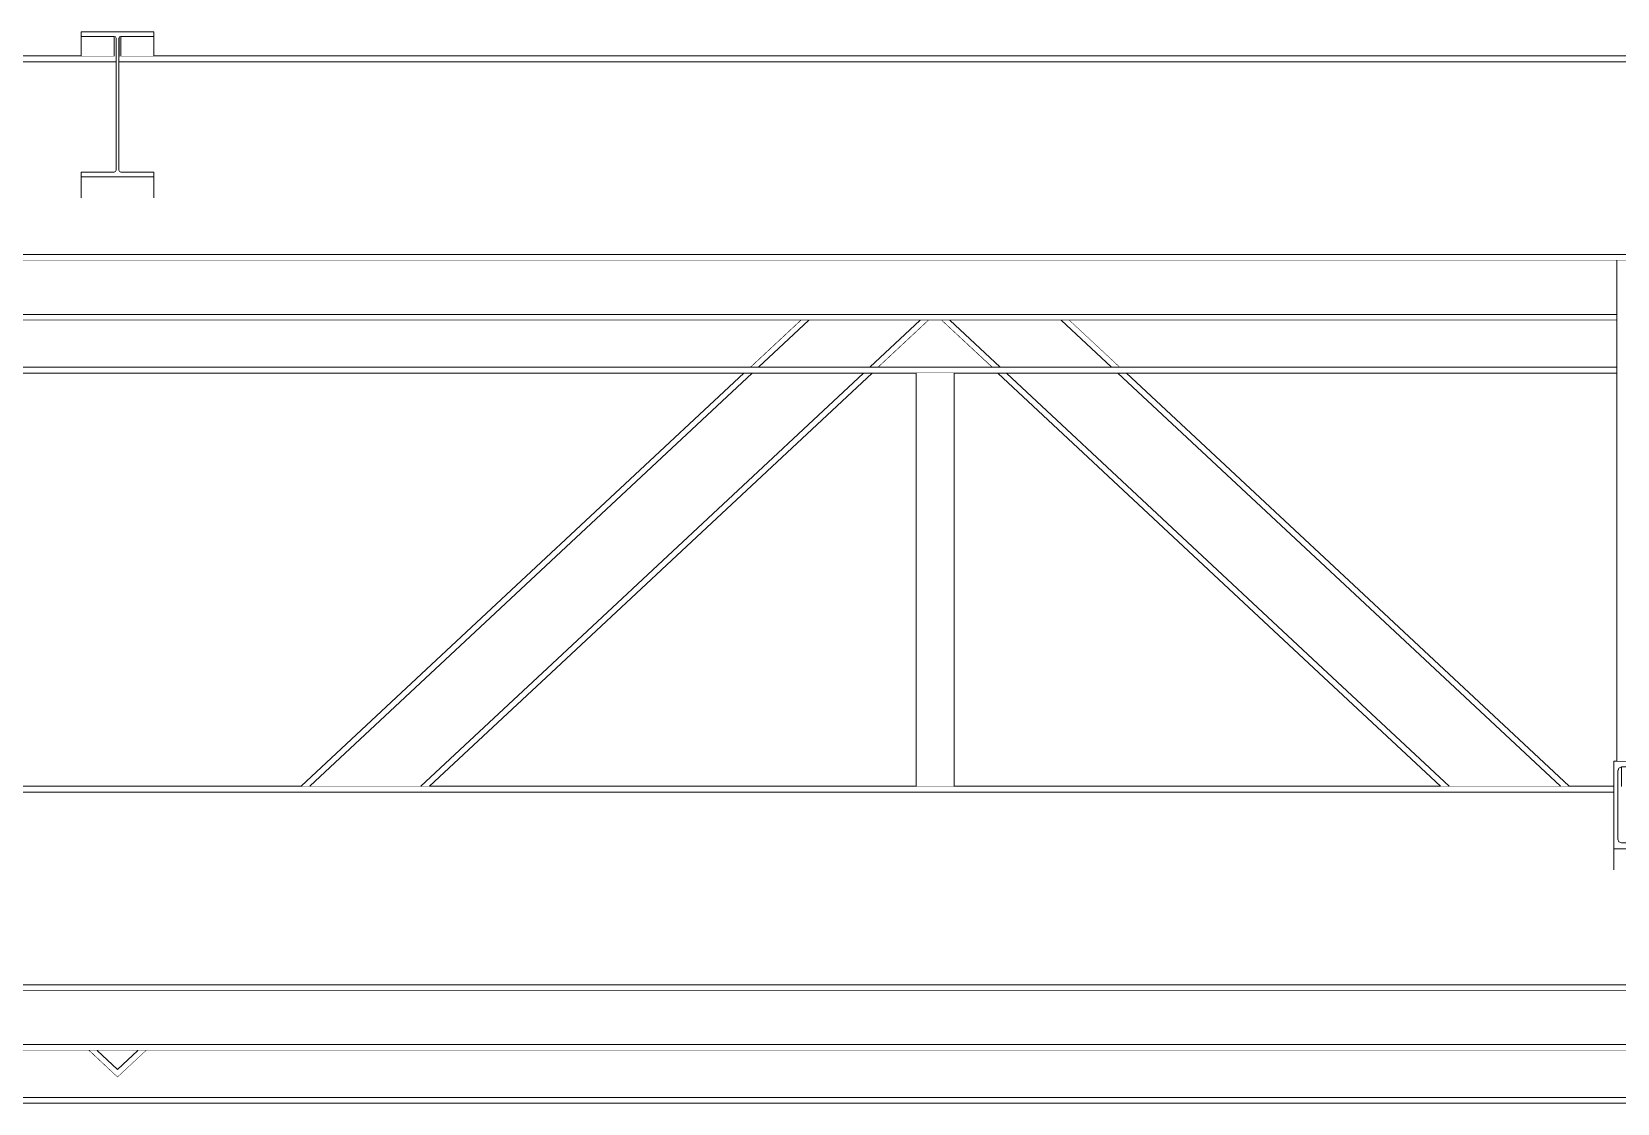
# Model space of a CAD drawing. Extents: x -3080 to 28500, y -1326 to 31609.
# Drawn here: x 4725.3 to 4996.8, y 28380.8 to 28564.2 of the extents above; entities that cross this region are included whole.
import ezdxf
from ezdxf.xclip import XClip

# ---------------------------------------------------------------- set-up
doc = ezdxf.new("R2010")
doc.units = 0
doc.header["$LTSCALE"] = 100
doc.header["$XCLIPFRAME"] = 2
doc.linetypes.add('188K-SM-07-F10-MECH-CR PIPE-Y2257103$0$X-S-FAB_SL ALL$0$Wipeout_Contour', pattern=[1, 0, -1])
for name, color, linetype in [('0-xref', 8, 'Continuous'), ('188K-SM-07-F10-MECH-CR PIPE-Y2257103$0$X-S-FAB_SL ALL$0$ASP_1', 1, 'Continuous'), ('188K-SM-07-F10-MECH-CR PIPE-Y2257103$0$X-S-FAB_SL ALL$0$Hattch', 7, 'Continuous'), ('188K-SM-07-F10-MECH-CR PIPE-Y2257103$0$X-S-FAB_SL ALL$0$S-TRUSS', 7, 'Continuous')]:
    doc.layers.add(name, color=color, linetype=linetype)

# ---------------------------------------------------------------- blocks, each defined once
blk = doc.blocks.new('188K-SM-07-F10-MECH-CR PIPE-Y2257103$0$X-S-FAB_SL ALL$0$剖面元素_943_3', base_point=(23061.26, -8263.06))
at = {"color": 254, "linetype": '188K-SM-07-F10-MECH-CR PIPE-Y2257103$0$X-S-FAB_SL ALL$0$Wipeout_Contour', "lineweight": 0, "ltscale": 226786.315575}
blk.add_wipeout([(27795.06, -6033.78), (27398.76, -6033.78), (27398.76, -6034.78), (27801.01, -6034.78), (27801.01, -6034.09), (27800.93, -6033.88), (27800.71, -6033.79), (27795.06, -6033.79)], dxfattribs=at).dxf.layer = '188K-SM-07-F10-MECH-CR PIPE-Y2257103$0$X-S-FAB_SL ALL$0$Hattch'
at = {"color": 254, "linetype": '188K-SM-07-F10-MECH-CR PIPE-Y2257103$0$X-S-FAB_SL ALL$0$Wipeout_Contour', "lineweight": 0, "ltscale": 227862.712859}
blk.add_wipeout([(27381.26, -6193.05), (27381.26, -6193.78), (28221.26, -6193.78), (28221.26, -6193.05), (28203.76, -6193.05), (28203.76, -6192.78), (27398.76, -6192.78), (27398.76, -6193.05)], dxfattribs=at).dxf.layer = '188K-SM-07-F10-MECH-CR PIPE-Y2257103$0$X-S-FAB_SL ALL$0$Hattch'
at = {"color": 254, "linetype": '188K-SM-07-F10-MECH-CR PIPE-Y2257103$0$X-S-FAB_SL ALL$0$Wipeout_Contour', "lineweight": 0, "ltscale": 228390.471298}
blk.add_wipeout([(27801.51, -6034.09), (27801.51, -6034.78), (28203.76, -6034.78), (28203.76, -6033.78), (27807.46, -6033.78), (27807.46, -6033.79), (27801.81, -6033.79), (27801.6, -6033.88)], dxfattribs=at).dxf.layer = '188K-SM-07-F10-MECH-CR PIPE-Y2257103$0$X-S-FAB_SL ALL$0$Hattch'
at = {"color": 254, "linetype": '188K-SM-07-F10-MECH-CR PIPE-Y2257103$0$X-S-FAB_SL ALL$0$Wipeout_Contour', "lineweight": 0, "ltscale": 911280.553171}
blk.add_wipeout([(27398.76, -6160.26), (27382.26, -6160.26), (27382.26, -6187.71), (27398.76, -6187.71), (27398.76, -6192.78), (28203.76, -6192.78), (28203.76, -6187.71), (28220.26, -6187.71), (28220.26, -6160.26), (28203.76, -6160.26), (28203.76, -6159.78), (28058.16, -6159.78), (28058.16, -6167.85), (28058.35, -6168.31), (28058.81, -6168.5), (28064.36, -6168.5), (28064.82, -6168.69), (28065.01, -6169.15), (28065.01, -6173.08), (28057.51, -6173.08), (28057.51, -6159.78), (27538.16, -6159.78), (27538.16, -6167.85), (27538.35, -6168.31), (27538.81, -6168.5), (27544.36, -6168.5), (27544.82, -6168.69), (27545.01, -6169.15), (27545.01, -6173.08), (27537.51, -6173.08), (27537.51, -6159.78), (27398.76, -6159.78)], dxfattribs=at).dxf.layer = '188K-SM-07-F10-MECH-CR PIPE-Y2257103$0$X-S-FAB_SL ALL$0$Hattch'
at = {"layer": '188K-SM-07-F10-MECH-CR PIPE-Y2257103$0$X-S-FAB_SL ALL$0$S-TRUSS', "color": 8, "lineweight": 0}
for p, q in [((27398.76, -6192.78), (28203.76, -6192.78)), ((27381.26, -6193.78), (28221.26, -6193.78))]:
    blk.add_line(p, q, dxfattribs=at)
at = {"color": 254, "linetype": '188K-SM-07-F10-MECH-CR PIPE-Y2257103$0$X-S-FAB_SL ALL$0$Wipeout_Contour', "lineweight": 0, "ltscale": 682850.42185}
blk.add_wipeout([(27382.26, -6035.28), (27382.26, -6062.73), (27398.76, -6062.73), (27398.76, -6067.78), (28203.76, -6067.78), (28203.76, -6062.73), (28220.26, -6062.73), (28220.26, -6035.28), (28203.76, -6035.28), (28203.76, -6034.78), (27801.51, -6034.78), (27801.51, -6053.35), (27801.6, -6053.56), (27801.81, -6053.65), (27807.46, -6053.65), (27807.46, -6058.04), (27795.06, -6058.04), (27795.06, -6053.65), (27800.71, -6053.65), (27800.93, -6053.56), (27801.01, -6053.35), (27801.01, -6034.78), (27398.76, -6034.78), (27398.76, -6035.28)], dxfattribs=at).dxf.layer = '188K-SM-07-F10-MECH-CR PIPE-Y2257103$0$X-S-FAB_SL ALL$0$Hattch'
at = {"color": 254, "linetype": '188K-SM-07-F10-MECH-CR PIPE-Y2257103$0$X-S-FAB_SL ALL$0$Wipeout_Contour', "lineweight": 0, "ltscale": 226777.183117}
blk.add_wipeout([(27538.16, -6159.78), (28057.51, -6159.78), (28057.51, -6158.78), (27544.51, -6158.78), (27544.36, -6158.84), (27538.81, -6158.84), (27538.35, -6159.03), (27538.16, -6159.49)], dxfattribs=at).dxf.layer = '188K-SM-07-F10-MECH-CR PIPE-Y2257103$0$X-S-FAB_SL ALL$0$Hattch'
at = {"layer": '188K-SM-07-F10-MECH-CR PIPE-Y2257103$0$X-S-FAB_SL ALL$0$S-TRUSS', "color": 8, "lineweight": 0}
for p, q in [((27795.06, -6033.78), (27398.76, -6033.78)), ((27801.01, -6034.78), (27398.76, -6034.78)), ((27800.71, -6033.78), (27795.06, -6033.78)), ((28203.76, -6034.78), (27801.51, -6034.78)), ((27807.46, -6033.78), (27801.81, -6033.78)), ((28203.76, -6033.78), (27807.46, -6033.78)), ((27538.16, -6159.78), (28057.51, -6159.78)), ((27544.51, -6158.78), (28057.51, -6158.78))]:
    blk.add_line(p, q, dxfattribs=at)
at = {"color": 254, "linetype": '188K-SM-07-F10-MECH-CR PIPE-Y2257103$0$X-S-FAB_SL ALL$0$Wipeout_Contour', "lineweight": 0, "ltscale": 227647.344889}
blk.add_wipeout([(27398.76, -6068.07), (27389.26, -6068.07), (27389.26, -6068.78), (28213.26, -6068.78), (28213.26, -6068.07), (28203.76, -6068.07), (28203.76, -6067.78), (27398.76, -6067.78)], dxfattribs=at).dxf.layer = '188K-SM-07-F10-MECH-CR PIPE-Y2257103$0$X-S-FAB_SL ALL$0$Hattch'
at = {"layer": '188K-SM-07-F10-MECH-CR PIPE-Y2257103$0$X-S-FAB_SL ALL$0$S-TRUSS', "color": 8, "lineweight": 0}
for p, q in [((28203.76, -6067.78), (27398.76, -6067.78)), ((28069.84, -6068.78), (27532.69, -6068.78))]:
    blk.add_line(p, q, dxfattribs=at)
blk = doc.blocks.new('188K-SM-07-F10-MECH-CR PIPE-Y2257103$0$X-S-FAB_SL ALL$0$剖面元素_946_3', base_point=(23061.26, -8263.06))
at = {"color": 254, "linetype": '188K-SM-07-F10-MECH-CR PIPE-Y2257103$0$X-S-FAB_SL ALL$0$Wipeout_Contour', "lineweight": 0, "ltscale": 113827.907169}
blk.add_wipeout([(27544.51, -6078.02), (28058.01, -6078.02), (28058.01, -6068.78), (27544.51, -6068.78)], dxfattribs=at).dxf.layer = '188K-SM-07-F10-MECH-CR PIPE-Y2257103$0$X-S-FAB_SL ALL$0$Hattch'
at = {"color": 254, "linetype": '188K-SM-07-F10-MECH-CR PIPE-Y2257103$0$X-S-FAB_SL ALL$0$Wipeout_Contour', "lineweight": 0, "ltscale": 227880.260815}
blk.add_wipeout([(27381.26, -6204.02), (28221.26, -6204.02), (28221.26, -6203.12), (28203.76, -6203.12), (28203.76, -6203.02), (27398.76, -6203.02), (27398.76, -6203.12), (27381.26, -6203.12)], dxfattribs=at).dxf.layer = '188K-SM-07-F10-MECH-CR PIPE-Y2257103$0$X-S-FAB_SL ALL$0$Hattch'
at = {"color": 254, "linetype": '188K-SM-07-F10-MECH-CR PIPE-Y2257103$0$X-S-FAB_SL ALL$0$Wipeout_Contour', "lineweight": 0, "ltscale": 113832.278253}
blk.add_wipeout([(27544.51, -6078.02), (27544.51, -6079.02), (28058.01, -6079.02), (28058.01, -6078.02)], dxfattribs=at).dxf.layer = '188K-SM-07-F10-MECH-CR PIPE-Y2257103$0$X-S-FAB_SL ALL$0$Hattch'
at = {"color": 254, "linetype": '188K-SM-07-F10-MECH-CR PIPE-Y2257103$0$X-S-FAB_SL ALL$0$Wipeout_Contour', "lineweight": 0, "ltscale": 113935.996466}
blk.add_wipeout([(27398.76, -6193.78), (27398.76, -6203.02), (28203.76, -6203.02), (28203.76, -6193.78)], dxfattribs=at).dxf.layer = '188K-SM-07-F10-MECH-CR PIPE-Y2257103$0$X-S-FAB_SL ALL$0$Hattch'
at = {"layer": '188K-SM-07-F10-MECH-CR PIPE-Y2257103$0$X-S-FAB_SL ALL$0$S-TRUSS', "color": 8, "lineweight": 0}
for p, q in [((28058.01, -6078.02), (27544.51, -6078.02)), ((28058.01, -6079.02), (27544.51, -6079.02)), ((27381.26, -6204.02), (28221.26, -6204.02)), ((27398.76, -6203.02), (28203.76, -6203.02))]:
    blk.add_line(p, q, dxfattribs=at)
blk = doc.blocks.new('188K-SM-07-F10-MECH-CR PIPE-Y2257103$0$X-S-FAB_SL ALL$0$剖面元素_1517_3', base_point=(23061.26, -8263.06))
at = {"color": 254, "linetype": '188K-SM-07-F10-MECH-CR PIPE-Y2257103$0$X-S-FAB_SL ALL$0$Wipeout_Contour', "lineweight": 0, "ltscale": 113793.874815}
blk.add_wipeout([(27801.6, -6030.53), (27801.51, -6030.74), (27801.51, -6034.09), (27801.6, -6033.88)], dxfattribs=at).dxf.layer = '188K-SM-07-F10-MECH-CR PIPE-Y2257103$0$X-S-FAB_SL ALL$0$Hattch'
at = {"color": 254, "linetype": '188K-SM-07-F10-MECH-CR PIPE-Y2257103$0$X-S-FAB_SL ALL$0$Wipeout_Contour', "lineweight": 0, "ltscale": 113813.068233}
blk.add_wipeout([(27795.06, -6054.45), (27795.06, -6058.04), (27807.46, -6058.04), (27807.46, -6054.45)], dxfattribs=at).dxf.layer = '188K-SM-07-F10-MECH-CR PIPE-Y2257103$0$X-S-FAB_SL ALL$0$Hattch'
at = {"layer": '188K-SM-07-F10-MECH-CR PIPE-Y2257103$0$X-S-FAB_SL ALL$0$S-TRUSS', "color": 2, "lineweight": 0}
for p, q in [((27795.06, -6053.65), (27795.06, -6054.45)), ((27807.46, -6054.45), (27795.06, -6054.45)), ((27807.46, -6053.65), (27807.46, -6054.45))]:
    blk.add_line(p, q, dxfattribs=at)
at = {"layer": '188K-SM-07-F10-MECH-CR PIPE-Y2257103$0$X-S-FAB_SL ALL$0$S-TRUSS', "color": 8, "lineweight": 0}
for p, q in [((27795.06, -6054.45), (27795.06, -6058.04)), ((27807.46, -6054.45), (27807.46, -6058.04))]:
    blk.add_line(p, q, dxfattribs=at)
at = {"layer": '188K-SM-07-F10-MECH-CR PIPE-Y2257103$0$X-S-FAB_SL ALL$0$S-TRUSS', "color": 2, "lineweight": 0, "flags": 128}
for points in [[(27800.93, -6053.56), (27800.71, -6053.65), (27795.06, -6053.65)], [(27801.6, -6053.56), (27801.81, -6053.65), (27807.46, -6053.65)]]:
    blk.add_lwpolyline(points, dxfattribs=at)
at = {"color": 254, "linetype": '188K-SM-07-F10-MECH-CR PIPE-Y2257103$0$X-S-FAB_SL ALL$0$Wipeout_Contour', "lineweight": 0, "ltscale": 113794.333855}
blk.add_wipeout([(27801.6, -6033.88), (27801.81, -6033.79), (27801.81, -6030.44), (27801.6, -6030.53)], dxfattribs=at).dxf.layer = '188K-SM-07-F10-MECH-CR PIPE-Y2257103$0$X-S-FAB_SL ALL$0$Hattch'
at = {"color": 254, "linetype": '188K-SM-07-F10-MECH-CR PIPE-Y2257103$0$X-S-FAB_SL ALL$0$Wipeout_Contour', "lineweight": 0, "ltscale": 113805.754348}
blk.add_wipeout([(27801.81, -6033.79), (27807.46, -6033.79), (27807.46, -6030.44), (27801.81, -6030.44)], dxfattribs=at).dxf.layer = '188K-SM-07-F10-MECH-CR PIPE-Y2257103$0$X-S-FAB_SL ALL$0$Hattch'
at = {"layer": '188K-SM-07-F10-MECH-CR PIPE-Y2257103$0$X-S-FAB_SL ALL$0$S-TRUSS', "color": 2, "lineweight": 0}
blk.add_line((27807.46, -6029.64), (27807.46, -6030.44), dxfattribs=at)
at = {"layer": '188K-SM-07-F10-MECH-CR PIPE-Y2257103$0$X-S-FAB_SL ALL$0$S-TRUSS', "color": 8, "lineweight": 0}
blk.add_line((27807.46, -6030.44), (27807.46, -6033.79), dxfattribs=at)
at = {"color": 254, "linetype": '188K-SM-07-F10-MECH-CR PIPE-Y2257103$0$X-S-FAB_SL ALL$0$Wipeout_Contour', "lineweight": 0, "ltscale": 113779.368295}
blk.add_wipeout([(27795.06, -6030.44), (27795.06, -6033.79), (27800.71, -6033.79), (27800.71, -6030.44)], dxfattribs=at).dxf.layer = '188K-SM-07-F10-MECH-CR PIPE-Y2257103$0$X-S-FAB_SL ALL$0$Hattch'
at = {"layer": '188K-SM-07-F10-MECH-CR PIPE-Y2257103$0$X-S-FAB_SL ALL$0$S-TRUSS', "color": 2, "lineweight": 0}
blk.add_line((27795.06, -6029.64), (27795.06, -6030.44), dxfattribs=at)
at = {"layer": '188K-SM-07-F10-MECH-CR PIPE-Y2257103$0$X-S-FAB_SL ALL$0$S-TRUSS', "color": 8, "lineweight": 0}
blk.add_line((27795.06, -6030.44), (27795.06, -6033.79), dxfattribs=at)
at = {"color": 254, "linetype": '188K-SM-07-F10-MECH-CR PIPE-Y2257103$0$X-S-FAB_SL ALL$0$Wipeout_Contour', "lineweight": 0, "ltscale": 113790.863191}
blk.add_wipeout([(27800.71, -6030.44), (27800.71, -6033.79), (27800.93, -6033.88), (27800.93, -6030.53)], dxfattribs=at).dxf.layer = '188K-SM-07-F10-MECH-CR PIPE-Y2257103$0$X-S-FAB_SL ALL$0$Hattch'
at = {"color": 254, "linetype": '188K-SM-07-F10-MECH-CR PIPE-Y2257103$0$X-S-FAB_SL ALL$0$Wipeout_Contour', "lineweight": 0, "ltscale": 113791.576784}
blk.add_wipeout([(27801.01, -6030.74), (27800.93, -6030.53), (27800.93, -6033.88), (27801.01, -6034.09)], dxfattribs=at).dxf.layer = '188K-SM-07-F10-MECH-CR PIPE-Y2257103$0$X-S-FAB_SL ALL$0$Hattch'
at = {"layer": '188K-SM-07-F10-MECH-CR PIPE-Y2257103$0$X-S-FAB_SL ALL$0$S-TRUSS', "color": 2, "lineweight": 0}
blk.add_line((27807.46, -6029.64), (27795.06, -6029.64), dxfattribs=at)
at = {"layer": '188K-SM-07-F10-MECH-CR PIPE-Y2257103$0$X-S-FAB_SL ALL$0$S-TRUSS', "color": 8, "lineweight": 0}
for p, q in [((27800.71, -6030.44), (27800.71, -6033.79)), ((27801.81, -6030.44), (27801.81, -6033.79))]:
    blk.add_line(p, q, dxfattribs=at)
at = {"layer": '188K-SM-07-F10-MECH-CR PIPE-Y2257103$0$X-S-FAB_SL ALL$0$S-TRUSS', "color": 2, "lineweight": 0, "flags": 128}
for points in [[(27800.93, -6030.53), (27800.71, -6030.44), (27795.06, -6030.44)], [(27807.46, -6030.44), (27801.81, -6030.44), (27801.6, -6030.53)], [(27800.93, -6030.53), (27801.01, -6030.74), (27801.01, -6053.35), (27800.93, -6053.56)], [(27801.6, -6030.53), (27801.51, -6030.74), (27801.51, -6053.35), (27801.6, -6053.56)]]:
    blk.add_lwpolyline(points, dxfattribs=at)
blk = doc.blocks.new('188K-SM-07-F10-MECH-CR PIPE-Y2257103$0$X-S-FAB_SL ALL$0$剖面元素_1536_3', base_point=(23061.26, -8263.06))
at = {"color": 254, "linetype": '188K-SM-07-F10-MECH-CR PIPE-Y2257103$0$X-S-FAB_SL ALL$0$Wipeout_Contour', "lineweight": 0, "ltscale": 114929.387835}
blk.add_wipeout([(28065.01, -6154.84), (28064.82, -6155.3), (28064.82, -6158.78), (28065.01, -6158.78)], dxfattribs=at).dxf.layer = '188K-SM-07-F10-MECH-CR PIPE-Y2257103$0$X-S-FAB_SL ALL$0$Hattch'
at = {"color": 254, "linetype": '188K-SM-07-F10-MECH-CR PIPE-Y2257103$0$X-S-FAB_SL ALL$0$Wipeout_Contour', "lineweight": 0, "ltscale": 114904.90051}
blk.add_wipeout([(28058.35, -6159.03), (28058.81, -6158.84), (28058.81, -6155.49), (28058.35, -6155.68)], dxfattribs=at).dxf.layer = '188K-SM-07-F10-MECH-CR PIPE-Y2257103$0$X-S-FAB_SL ALL$0$Hattch'
at = {"color": 254, "linetype": '188K-SM-07-F10-MECH-CR PIPE-Y2257103$0$X-S-FAB_SL ALL$0$Wipeout_Contour', "lineweight": 0, "ltscale": 114927.412189}
blk.add_wipeout([(28057.51, -6173.08), (28065.01, -6173.08), (28065.01, -6169.5), (28057.51, -6169.5)], dxfattribs=at).dxf.layer = '188K-SM-07-F10-MECH-CR PIPE-Y2257103$0$X-S-FAB_SL ALL$0$Hattch'
at = {"layer": '188K-SM-07-F10-MECH-CR PIPE-Y2257103$0$X-S-FAB_SL ALL$0$S-TRUSS', "color": 8, "lineweight": 0}
for p, q in [((28057.51, -6169.5), (28057.51, -6173.08)), ((28065.01, -6169.5), (28065.01, -6173.08))]:
    blk.add_line(p, q, dxfattribs=at)
at = {"layer": '188K-SM-07-F10-MECH-CR PIPE-Y2257103$0$X-S-FAB_SL ALL$0$S-TRUSS', "color": 2, "lineweight": 0}
blk.add_line((28065.01, -6169.5), (28057.51, -6169.5), dxfattribs=at)
at = {"layer": '188K-SM-07-F10-MECH-CR PIPE-Y2257103$0$X-S-FAB_SL ALL$0$S-TRUSS', "color": 2, "lineweight": 0, "flags": 128}
for points in [[(28058.35, -6168.31), (28058.81, -6168.5), (28064.36, -6168.5), (28064.82, -6168.69)], [(28064.82, -6168.69), (28065.01, -6169.15), (28065.01, -6169.5)]]:
    blk.add_lwpolyline(points, dxfattribs=at)
at = {"color": 254, "linetype": '188K-SM-07-F10-MECH-CR PIPE-Y2257103$0$X-S-FAB_SL ALL$0$Wipeout_Contour', "lineweight": 0, "ltscale": 143660.875349}
blk.add_wipeout([(28064.36, -6155.49), (28064.36, -6158.84), (28064.51, -6158.78), (28064.82, -6158.78), (28064.82, -6155.3)], dxfattribs=at).dxf.layer = '188K-SM-07-F10-MECH-CR PIPE-Y2257103$0$X-S-FAB_SL ALL$0$Hattch'
at = {"color": 254, "linetype": '188K-SM-07-F10-MECH-CR PIPE-Y2257103$0$X-S-FAB_SL ALL$0$Wipeout_Contour', "lineweight": 0, "ltscale": 114903.909538}
blk.add_wipeout([(28058.16, -6156.14), (28058.16, -6159.49), (28058.35, -6159.03), (28058.35, -6155.68)], dxfattribs=at).dxf.layer = '188K-SM-07-F10-MECH-CR PIPE-Y2257103$0$X-S-FAB_SL ALL$0$Hattch'
at = {"color": 254, "linetype": '188K-SM-07-F10-MECH-CR PIPE-Y2257103$0$X-S-FAB_SL ALL$0$Wipeout_Contour', "lineweight": 0, "ltscale": 114916.558844}
blk.add_wipeout([(28058.81, -6158.84), (28064.36, -6158.84), (28064.36, -6155.49), (28058.81, -6155.49)], dxfattribs=at).dxf.layer = '188K-SM-07-F10-MECH-CR PIPE-Y2257103$0$X-S-FAB_SL ALL$0$Hattch'
at = {"layer": '188K-SM-07-F10-MECH-CR PIPE-Y2257103$0$X-S-FAB_SL ALL$0$S-TRUSS', "color": 2, "lineweight": 0}
for p, q in [((28057.51, -6154.49), (28057.51, -6169.5)), ((28065.01, -6154.49), (28057.51, -6154.49))]:
    blk.add_line(p, q, dxfattribs=at)
at = {"layer": '188K-SM-07-F10-MECH-CR PIPE-Y2257103$0$X-S-FAB_SL ALL$0$S-TRUSS', "color": 8, "lineweight": 0}
for p, q in [((28065.01, -6154.84), (28065.01, -6158.78)), ((28058.81, -6155.49), (28058.81, -6158.84)), ((28064.36, -6155.49), (28064.36, -6158.84))]:
    blk.add_line(p, q, dxfattribs=at)
at = {"layer": '188K-SM-07-F10-MECH-CR PIPE-Y2257103$0$X-S-FAB_SL ALL$0$S-TRUSS', "color": 2, "lineweight": 0, "flags": 128}
for points in [[(28064.82, -6155.3), (28064.36, -6155.49), (28058.81, -6155.49), (28058.35, -6155.68)], [(28065.01, -6154.49), (28065.01, -6154.84), (28064.82, -6155.3)], [(28058.35, -6155.68), (28058.16, -6156.14), (28058.16, -6167.85), (28058.35, -6168.31)]]:
    blk.add_lwpolyline(points, dxfattribs=at)
blk = doc.blocks.new('188K-SM-07-F10-MECH-CR PIPE-Y2257103$0$X-S-FAB_SL ALL$0$剖面元素_1714_3', base_point=(23061.26, -8263.06))
at = {"color": 254, "linetype": '188K-SM-07-F10-MECH-CR PIPE-Y2257103$0$X-S-FAB_SL ALL$0$Wipeout_Contour', "lineweight": 0, "ltscale": 114487.168799}
blk.add_wipeout([(27962.86, -6079.02), (27971.48, -6087.06), (27972.95, -6087.06), (27964.32, -6079.02)], dxfattribs=at).dxf.layer = '188K-SM-07-F10-MECH-CR PIPE-Y2257103$0$X-S-FAB_SL ALL$0$Hattch'
at = {"color": 254, "linetype": '188K-SM-07-F10-MECH-CR PIPE-Y2257103$0$X-S-FAB_SL ALL$0$Wipeout_Contour', "lineweight": 0, "ltscale": 114195.725096}
blk.add_wipeout([(27908.51, -6088.06), (27866.15, -6127.58), (27866.83, -6128.31), (27909.97, -6088.06)], dxfattribs=at).dxf.layer = '188K-SM-07-F10-MECH-CR PIPE-Y2257103$0$X-S-FAB_SL ALL$0$Hattch'
at = {"color": 254, "linetype": '188K-SM-07-F10-MECH-CR PIPE-Y2257103$0$X-S-FAB_SL ALL$0$Wipeout_Contour', "lineweight": 0, "ltscale": 85455.852501}
blk.add_wipeout([(27797.8, -6204.02), (27801.26, -6207.25), (27804.73, -6204.02)], dxfattribs=at).dxf.layer = '188K-SM-07-F10-MECH-CR PIPE-Y2257103$0$X-S-FAB_SL ALL$0$Hattch'
at = {"color": 254, "linetype": '188K-SM-07-F10-MECH-CR PIPE-Y2257103$0$X-S-FAB_SL ALL$0$Wipeout_Contour', "lineweight": 0, "ltscale": 114278.932963}
blk.add_wipeout([(27918.2, -6079.02), (27909.58, -6087.06), (27911.05, -6087.06), (27919.67, -6079.02)], dxfattribs=at).dxf.layer = '188K-SM-07-F10-MECH-CR PIPE-Y2257103$0$X-S-FAB_SL ALL$0$Hattch'
at = {"color": 254, "linetype": '188K-SM-07-F10-MECH-CR PIPE-Y2257103$0$X-S-FAB_SL ALL$0$Wipeout_Contour', "lineweight": 0, "ltscale": 114613.001858}
blk.add_wipeout([(27972.55, -6088.06), (28015.7, -6128.31), (28016.38, -6127.58), (27974.02, -6088.06)], dxfattribs=at).dxf.layer = '188K-SM-07-F10-MECH-CR PIPE-Y2257103$0$X-S-FAB_SL ALL$0$Hattch'
at = {"color": 254, "linetype": '188K-SM-07-F10-MECH-CR PIPE-Y2257103$0$X-S-FAB_SL ALL$0$Wipeout_Contour', "lineweight": 0, "ltscale": 170911.938233}
blk.add_wipeout([(27796.33, -6204.02), (27801.26, -6208.62), (27806.2, -6204.02), (27804.73, -6204.02), (27801.26, -6207.25), (27797.8, -6204.02)], dxfattribs=at).dxf.layer = '188K-SM-07-F10-MECH-CR PIPE-Y2257103$0$X-S-FAB_SL ALL$0$Hattch'
at = {"layer": '188K-SM-07-F10-MECH-CR PIPE-Y2257103$0$X-S-FAB_SL ALL$0$S-TRUSS', "color": 8, "lineweight": 0}
for p, q in [((27801.26, -6208.62), (27796.33, -6204.02)), ((27801.26, -6207.25), (27797.8, -6204.02)), ((27804.73, -6204.02), (27801.26, -6207.25)), ((27806.2, -6204.02), (27801.26, -6208.62))]:
    blk.add_line(p, q, dxfattribs=at)
at = {"color": 254, "linetype": '188K-SM-07-F10-MECH-CR PIPE-Y2257103$0$X-S-FAB_SL ALL$0$Wipeout_Contour', "lineweight": 0, "ltscale": 114447.059545}
blk.add_wipeout([(27962.86, -6079.02), (27943.8, -6079.02), (27952.42, -6087.06), (27971.48, -6087.06)], dxfattribs=at).dxf.layer = '188K-SM-07-F10-MECH-CR PIPE-Y2257103$0$X-S-FAB_SL ALL$0$Hattch'
at = {"color": 254, "linetype": '188K-SM-07-F10-MECH-CR PIPE-Y2257103$0$X-S-FAB_SL ALL$0$Wipeout_Contour', "lineweight": 0, "ltscale": 114227.410221}
blk.add_wipeout([(27866.83, -6128.31), (27875.7, -6137.82), (27929.03, -6088.06), (27909.97, -6088.06)], dxfattribs=at).dxf.layer = '188K-SM-07-F10-MECH-CR PIPE-Y2257103$0$X-S-FAB_SL ALL$0$Hattch'
at = {"color": 254, "linetype": '188K-SM-07-F10-MECH-CR PIPE-Y2257103$0$X-S-FAB_SL ALL$0$Wipeout_Contour', "lineweight": 0, "ltscale": 114319.040327}
blk.add_wipeout([(27919.67, -6079.02), (27911.05, -6087.06), (27930.1, -6087.06), (27938.73, -6079.02)], dxfattribs=at).dxf.layer = '188K-SM-07-F10-MECH-CR PIPE-Y2257103$0$X-S-FAB_SL ALL$0$Hattch'
at = {"color": 254, "linetype": '188K-SM-07-F10-MECH-CR PIPE-Y2257103$0$X-S-FAB_SL ALL$0$Wipeout_Contour', "lineweight": 0, "ltscale": 114585.628963}
blk.add_wipeout([(27972.55, -6088.06), (27953.5, -6088.06), (28006.83, -6137.82), (28015.7, -6128.31)], dxfattribs=at).dxf.layer = '188K-SM-07-F10-MECH-CR PIPE-Y2257103$0$X-S-FAB_SL ALL$0$Hattch'
at = {"color": 254, "linetype": '188K-SM-07-F10-MECH-CR PIPE-Y2257103$0$X-S-FAB_SL ALL$0$Wipeout_Contour', "lineweight": 0, "ltscale": 114077.9621}
blk.add_wipeout([(27832.7, -6158.78), (27834.17, -6158.78), (27866.83, -6128.31), (27866.15, -6127.58)], dxfattribs=at).dxf.layer = '188K-SM-07-F10-MECH-CR PIPE-Y2257103$0$X-S-FAB_SL ALL$0$Hattch'
at = {"color": 254, "linetype": '188K-SM-07-F10-MECH-CR PIPE-Y2257103$0$X-S-FAB_SL ALL$0$Wipeout_Contour', "lineweight": 0, "ltscale": 114406.950123}
blk.add_wipeout([(27943.8, -6079.02), (27942.33, -6079.02), (27950.96, -6087.06), (27952.42, -6087.06)], dxfattribs=at).dxf.layer = '188K-SM-07-F10-MECH-CR PIPE-Y2257103$0$X-S-FAB_SL ALL$0$Hattch'
at = {"color": 254, "linetype": '188K-SM-07-F10-MECH-CR PIPE-Y2257103$0$X-S-FAB_SL ALL$0$Wipeout_Contour', "lineweight": 0, "ltscale": 114258.881308}
blk.add_wipeout([(27929.03, -6088.06), (27875.7, -6137.82), (27876.38, -6138.55), (27930.5, -6088.06)], dxfattribs=at).dxf.layer = '188K-SM-07-F10-MECH-CR PIPE-Y2257103$0$X-S-FAB_SL ALL$0$Hattch'
at = {"color": 254, "linetype": '188K-SM-07-F10-MECH-CR PIPE-Y2257103$0$X-S-FAB_SL ALL$0$Wipeout_Contour', "lineweight": 0, "ltscale": 114791.37112}
blk.add_wipeout([(28016.38, -6127.58), (28015.7, -6128.31), (28048.36, -6158.78), (28049.83, -6158.78)], dxfattribs=at).dxf.layer = '188K-SM-07-F10-MECH-CR PIPE-Y2257103$0$X-S-FAB_SL ALL$0$Hattch'
at = {"layer": '188K-SM-07-F10-MECH-CR PIPE-Y2257103$0$X-S-FAB_SL ALL$0$S-TRUSS', "color": 8, "lineweight": 0}
for p, q in [((27918.2, -6079.02), (27909.58, -6087.06)), ((27919.67, -6079.02), (27911.05, -6087.06))]:
    blk.add_line(p, q, dxfattribs=at)
at = {"color": 254, "linetype": '188K-SM-07-F10-MECH-CR PIPE-Y2257103$0$X-S-FAB_SL ALL$0$Wipeout_Contour', "lineweight": 0, "ltscale": 114359.147413}
blk.add_wipeout([(27938.73, -6079.02), (27930.1, -6087.06), (27931.57, -6087.06), (27940.19, -6079.02)], dxfattribs=at).dxf.layer = '188K-SM-07-F10-MECH-CR PIPE-Y2257103$0$X-S-FAB_SL ALL$0$Hattch'
at = {"color": 254, "linetype": '188K-SM-07-F10-MECH-CR PIPE-Y2257103$0$X-S-FAB_SL ALL$0$Wipeout_Contour', "lineweight": 0, "ltscale": 114558.61935}
blk.add_wipeout([(27952.03, -6088.06), (28006.15, -6138.55), (28006.83, -6137.82), (27953.5, -6088.06)], dxfattribs=at).dxf.layer = '188K-SM-07-F10-MECH-CR PIPE-Y2257103$0$X-S-FAB_SL ALL$0$Hattch'
at = {"color": 254, "linetype": '188K-SM-07-F10-MECH-CR PIPE-Y2257103$0$X-S-FAB_SL ALL$0$Wipeout_Contour', "lineweight": 0, "ltscale": 114109.373446}
blk.add_wipeout([(27866.83, -6128.31), (27834.17, -6158.78), (27853.22, -6158.78), (27875.7, -6137.82)], dxfattribs=at).dxf.layer = '188K-SM-07-F10-MECH-CR PIPE-Y2257103$0$X-S-FAB_SL ALL$0$Hattch'
at = {"layer": '188K-SM-07-F10-MECH-CR PIPE-Y2257103$0$X-S-FAB_SL ALL$0$S-TRUSS', "color": 8, "lineweight": 0}
for p, q in [((27938.73, -6079.02), (27930.1, -6087.06)), ((27940.19, -6079.02), (27931.57, -6087.06)), ((27950.96, -6087.06), (27942.33, -6079.02)), ((27952.42, -6087.06), (27943.8, -6079.02)), ((27971.48, -6087.06), (27962.86, -6079.02)), ((27972.95, -6087.06), (27964.32, -6079.02)), ((27908.51, -6088.06), (27866.15, -6127.58)), ((27909.97, -6088.06), (27866.83, -6128.31))]:
    blk.add_line(p, q, dxfattribs=at)
at = {"color": 254, "linetype": '188K-SM-07-F10-MECH-CR PIPE-Y2257103$0$X-S-FAB_SL ALL$0$Wipeout_Contour', "lineweight": 0, "ltscale": 114764.46481}
blk.add_wipeout([(28006.83, -6137.82), (28029.3, -6158.78), (28048.36, -6158.78), (28015.7, -6128.31)], dxfattribs=at).dxf.layer = '188K-SM-07-F10-MECH-CR PIPE-Y2257103$0$X-S-FAB_SL ALL$0$Hattch'
at = {"color": 254, "linetype": '188K-SM-07-F10-MECH-CR PIPE-Y2257103$0$X-S-FAB_SL ALL$0$Wipeout_Contour', "lineweight": 0, "ltscale": 114141.086504}
blk.add_wipeout([(27875.7, -6137.82), (27853.22, -6158.78), (27854.69, -6158.78), (27876.38, -6138.55)], dxfattribs=at).dxf.layer = '188K-SM-07-F10-MECH-CR PIPE-Y2257103$0$X-S-FAB_SL ALL$0$Hattch'
at = {"layer": '188K-SM-07-F10-MECH-CR PIPE-Y2257103$0$X-S-FAB_SL ALL$0$S-TRUSS', "color": 8, "lineweight": 0}
for p, q in [((27929.03, -6088.06), (27875.7, -6137.82)), ((27930.5, -6088.06), (27876.38, -6138.55)), ((28015.7, -6128.31), (27972.55, -6088.06)), ((28016.38, -6127.58), (27974.02, -6088.06)), ((27866.15, -6127.58), (27832.7, -6158.78)), ((27866.83, -6128.31), (27834.17, -6158.78)), ((27875.7, -6137.82), (27853.22, -6158.78)), ((27876.38, -6138.55), (27854.69, -6158.78))]:
    blk.add_line(p, q, dxfattribs=at)
at = {"color": 254, "linetype": '188K-SM-07-F10-MECH-CR PIPE-Y2257103$0$X-S-FAB_SL ALL$0$Wipeout_Contour', "lineweight": 0, "ltscale": 114737.013626}
blk.add_wipeout([(28006.15, -6138.55), (28027.84, -6158.78), (28029.3, -6158.78), (28006.83, -6137.82)], dxfattribs=at).dxf.layer = '188K-SM-07-F10-MECH-CR PIPE-Y2257103$0$X-S-FAB_SL ALL$0$Hattch'
at = {"layer": '188K-SM-07-F10-MECH-CR PIPE-Y2257103$0$X-S-FAB_SL ALL$0$S-TRUSS', "color": 8, "lineweight": 0}
for p, q in [((28006.15, -6138.55), (27952.03, -6088.06)), ((28006.83, -6137.82), (27953.5, -6088.06)), ((28049.83, -6158.78), (28016.38, -6127.58)), ((28048.36, -6158.78), (28015.7, -6128.31)), ((28027.84, -6158.78), (28006.15, -6138.55)), ((28029.3, -6158.78), (28006.83, -6137.82))]:
    blk.add_line(p, q, dxfattribs=at)
blk = doc.blocks.new('188K-SM-07-F10-MECH-CR PIPE-Y2257103$0$X-S-FAB_SL ALL$0$剖面元素_1715_3', base_point=(23061.26, -8263.06))
at = {"color": 254, "linetype": '188K-SM-07-F10-MECH-CR PIPE-Y2257103$0$X-S-FAB_SL ALL$0$Wipeout_Contour', "lineweight": 0, "ltscale": 113835.970659}
blk.add_wipeout([(27918.2, -6079.02), (27684.32, -6079.02), (27692.95, -6087.06), (27909.58, -6087.06)], dxfattribs=at).dxf.layer = '188K-SM-07-F10-MECH-CR PIPE-Y2257103$0$X-S-FAB_SL ALL$0$Hattch'
at = {"color": 254, "linetype": '188K-SM-07-F10-MECH-CR PIPE-Y2257103$0$X-S-FAB_SL ALL$0$Wipeout_Contour', "lineweight": 0, "ltscale": 114383.04884}
blk.add_wipeout([(27940.19, -6079.02), (27931.57, -6087.06), (27950.96, -6087.06), (27942.33, -6079.02)], dxfattribs=at).dxf.layer = '188K-SM-07-F10-MECH-CR PIPE-Y2257103$0$X-S-FAB_SL ALL$0$Hattch'
at = {"color": 254, "linetype": '188K-SM-07-F10-MECH-CR PIPE-Y2257103$0$X-S-FAB_SL ALL$0$Wipeout_Contour', "lineweight": 0, "ltscale": 114664.629586}
blk.add_wipeout([(27964.32, -6079.02), (27972.95, -6087.06), (28058.01, -6087.06), (28058.01, -6079.02)], dxfattribs=at).dxf.layer = '188K-SM-07-F10-MECH-CR PIPE-Y2257103$0$X-S-FAB_SL ALL$0$Hattch'
at = {"color": 254, "linetype": '188K-SM-07-F10-MECH-CR PIPE-Y2257103$0$X-S-FAB_SL ALL$0$Wipeout_Contour', "lineweight": 0, "ltscale": 224619.755979}
blk.add_wipeout([(26576.26, -6212.06), (26576.26, -6213.06), (28186.26, -6213.06), (28186.26, -6212.06), (27398.76, -6212.06), (27398.76, -6212.87), (27363.76, -6212.87), (27363.76, -6212.06)], dxfattribs=at).dxf.layer = '188K-SM-07-F10-MECH-CR PIPE-Y2257103$0$X-S-FAB_SL ALL$0$Hattch'
at = {"color": 254, "linetype": '188K-SM-07-F10-MECH-CR PIPE-Y2257103$0$X-S-FAB_SL ALL$0$Wipeout_Contour', "lineweight": 0, "ltscale": 113840.011685}
blk.add_wipeout([(27544.51, -6087.06), (27544.51, -6088.06), (28058.01, -6088.06), (28058.01, -6087.06)], dxfattribs=at).dxf.layer = '188K-SM-07-F10-MECH-CR PIPE-Y2257103$0$X-S-FAB_SL ALL$0$Hattch'
at = {"color": 254, "linetype": '188K-SM-07-F10-MECH-CR PIPE-Y2257103$0$X-S-FAB_SL ALL$0$Wipeout_Contour', "lineweight": 0, "ltscale": 370278.680481}
blk.add_wipeout([(27398.76, -6204.02), (27398.76, -6212.06), (28186.26, -6212.06), (28186.26, -6204.02), (28086.2, -6204.02), (28081.26, -6208.62), (28076.33, -6204.02), (27806.2, -6204.02), (27801.26, -6208.62), (27796.33, -6204.02), (27526.2, -6204.02), (27521.26, -6208.62), (27516.33, -6204.02)], dxfattribs=at).dxf.layer = '188K-SM-07-F10-MECH-CR PIPE-Y2257103$0$X-S-FAB_SL ALL$0$Hattch'
at = {"layer": '188K-SM-07-F10-MECH-CR PIPE-Y2257103$0$X-S-FAB_SL ALL$0$S-TRUSS', "color": 8, "lineweight": 0}
for p, q in [((28058.01, -6087.06), (27544.51, -6087.06)), ((28058.01, -6088.06), (27544.51, -6088.06)), ((27398.76, -6212.06), (28186.26, -6212.06)), ((26576.26, -6213.06), (28186.26, -6213.06))]:
    blk.add_line(p, q, dxfattribs=at)
blk = doc.blocks.new('188K-SM-07-F10-MECH-CR PIPE-Y2257103$0$X-S-FAB_SL ALL$0$剖面元素_1716_3', base_point=(23061.26, -8263.06))
at = {"color": 254, "linetype": '188K-SM-07-F10-MECH-CR PIPE-Y2257103$0$X-S-FAB_SL ALL$0$Wipeout_Contour', "lineweight": 0, "ltscale": 114417.60019}
blk.add_wipeout([(27944.51, -6088.06), (27938.01, -6088.06), (27938.01, -6158.78), (27944.51, -6158.78)], dxfattribs=at).dxf.layer = '188K-SM-07-F10-MECH-CR PIPE-Y2257103$0$X-S-FAB_SL ALL$0$Hattch'
at = {"layer": '188K-SM-07-F10-MECH-CR PIPE-Y2257103$0$X-S-FAB_SL ALL$0$S-TRUSS', "color": 8, "lineweight": 0}
for p, q in [((27938.01, -6158.78), (27938.01, -6088.06)), ((27944.51, -6158.78), (27944.51, -6088.06))]:
    blk.add_line(p, q, dxfattribs=at)
blk = doc.blocks.new('188K-SM-07-F10-MECH-CR PIPE-Y2257103$0$X-S-FAB_SL ALL$0$剖面元素_2010_3', base_point=(23061.26, -8263.06))
at = {"color": 254, "linetype": '188K-SM-07-F10-MECH-CR PIPE-Y2257103$0$X-S-FAB_SL ALL$0$Wipeout_Contour', "lineweight": 0, "ltscale": 114876.517171}
blk.add_wipeout([(28058.01, -6154.49), (28064.51, -6154.49), (28064.51, -6068.78), (28058.01, -6068.78)], dxfattribs=at).dxf.layer = '188K-SM-07-F10-MECH-CR PIPE-Y2257103$0$X-S-FAB_SL ALL$0$Hattch'
at = {"layer": '188K-SM-07-F10-MECH-CR PIPE-Y2257103$0$X-S-FAB_SL ALL$0$S-TRUSS', "color": 8, "lineweight": 0}
for p, q in [((28058.01, -6154.49), (28058.01, -6068.78)), ((28064.51, -6154.49), (28064.51, -6068.78))]:
    blk.add_line(p, q, dxfattribs=at)
blk = doc.blocks.new('188K-SM-07-F10-MECH-CR PIPE-Y2257103$0$X-S-FAB_SL ALL$0$A$C2e9ab586')
at = {"layer": '188K-SM-07-F10-MECH-CR PIPE-Y2257103$0$X-S-FAB_SL ALL$0$S-TRUSS', "lineweight": 0}
blk.add_blockref('188K-SM-07-F10-MECH-CR PIPE-Y2257103$0$X-S-FAB_SL ALL$0$剖面元素_943_3', (-28106.39, 285), dxfattribs=at)
for name in ['188K-SM-07-F10-MECH-CR PIPE-Y2257103$0$X-S-FAB_SL ALL$0$剖面元素_1517_3', '188K-SM-07-F10-MECH-CR PIPE-Y2257103$0$X-S-FAB_SL ALL$0$剖面元素_946_3']:
    blk.add_blockref(name, (-28106.39, 285), dxfattribs=at)
blk.add_blockref('188K-SM-07-F10-MECH-CR PIPE-Y2257103$0$X-S-FAB_SL ALL$0$剖面元素_1536_3', (-28106.39, 285), dxfattribs=at)
blk.add_blockref('188K-SM-07-F10-MECH-CR PIPE-Y2257103$0$X-S-FAB_SL ALL$0$剖面元素_1714_3', (-28106.39, 285), dxfattribs=at)
blk.add_blockref('188K-SM-07-F10-MECH-CR PIPE-Y2257103$0$X-S-FAB_SL ALL$0$剖面元素_1715_3', (-28106.39, 285), dxfattribs=at)
for name in ['188K-SM-07-F10-MECH-CR PIPE-Y2257103$0$X-S-FAB_SL ALL$0$剖面元素_2010_3', '188K-SM-07-F10-MECH-CR PIPE-Y2257103$0$X-S-FAB_SL ALL$0$剖面元素_1716_3']:
    blk.add_blockref(name, (-28106.39, 285), dxfattribs=at)
blk = doc.blocks.new('188K-SM-07-F10-MECH-CR PIPE-Y2257103$0$X-S-FAB_SL ALL')
at = {"layer": '188K-SM-07-F10-MECH-CR PIPE-Y2257103$0$X-S-FAB_SL ALL$0$ASP_1'}
blk.add_blockref('188K-SM-07-F10-MECH-CR PIPE-Y2257103$0$X-S-FAB_SL ALL$0$A$C2e9ab586', (23632.864, -73288.977), dxfattribs=at)
blk = doc.blocks.new('188K-SM-07-F10-MECH-CR PIPE-Y2257103')
ref = blk.add_blockref('188K-SM-07-F10-MECH-CR PIPE-Y2257103$0$X-S-FAB_SL ALL', (4473.521, 99334.763))
XClip(ref).set_block_clipping_path([(-7553.4648570136, -75341.9369645483), (24026.2025623869, -67725.7696244382)])

msp = doc.modelspace()

# ---------------------------------------------------------------- block references
at = {"layer": '0-xref'}
msp.add_blockref('188K-SM-07-F10-MECH-CR PIPE-Y2257103', (0, 0), dxfattribs=at)

doc.saveas('drawing.dxf')
